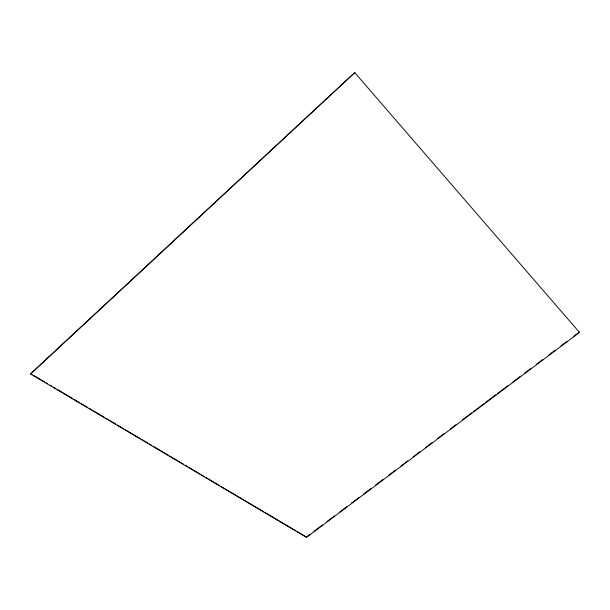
<?xml version="1.0" encoding="UTF-8"?>
<svg xmlns="http://www.w3.org/2000/svg" width="610" height="610" viewBox="0 0 610 610"><rect width="100%" height="100%" fill="white"/><g stroke="black" fill="none" stroke-linecap="round" stroke-linejoin="round"><path stroke-width="0.91" d="M30.5 373.953L354.738 72.605L579.5 332.435L306.51 537.395L30.5 373.953L354.738 72.605M297.406 531.684L306.411 537.021L310.215 534.154M314.028 531.295L322.415 524.996M326.983 521.565L334.608 515.839M339.175 512.408L346.8 506.681M351.375 503.25L358.993 497.524M363.568 494.092L371.185 488.366M375.76 484.935L383.385 479.208M388.715 475.205L395.577 470.051M400.907 466.048L407.77 460.893M413.107 456.89L419.962 451.736M425.3 447.732L432.154 442.578M437.492 438.575L444.354 433.42M450.447 428.845L456.547 424.263M462.639 419.688L471.789 412.817M473.314 411.674L483.982 403.66M485.507 402.516L496.174 394.502M497.699 393.358L508.366 385.345M512.179 382.485L520.566 376.187M524.371 373.328L530.471 368.745M536.571 364.17L542.664 359.587M548.764 355.012L554.856 350.43M560.956 345.855L567.056 341.272M573.911 336.118L579.248 332.114L579.5 332.435M30.53 373.556L32.17 374.532M33.809 375.501L44.446 381.807M46.085 382.775L47.725 383.743M50.18 385.2L51.819 386.168M53.451 387.144L55.914 388.593M57.546 389.569L72.285 398.299M73.917 399.268L79.651 402.661M81.29 403.629L87.84 407.511M89.472 408.479L91.927 409.935M93.566 410.911L104.211 417.209M105.843 418.185L108.305 419.642M109.937 420.61L115.671 424.003M117.303 424.972L123.853 428.853M125.492 429.821L140.231 438.552M141.863 439.528L147.597 442.921M149.236 443.889L151.692 445.346M153.323 446.314L168.063 455.045M169.702 456.013L183.618 464.263M185.249 465.232L187.705 466.688M189.344 467.656L199.988 473.962M201.628 474.931L204.083 476.387M205.715 477.355L219.631 485.606M221.27 486.574L263.84 511.798M265.48 512.766L295.766 530.715"/></g></svg>
